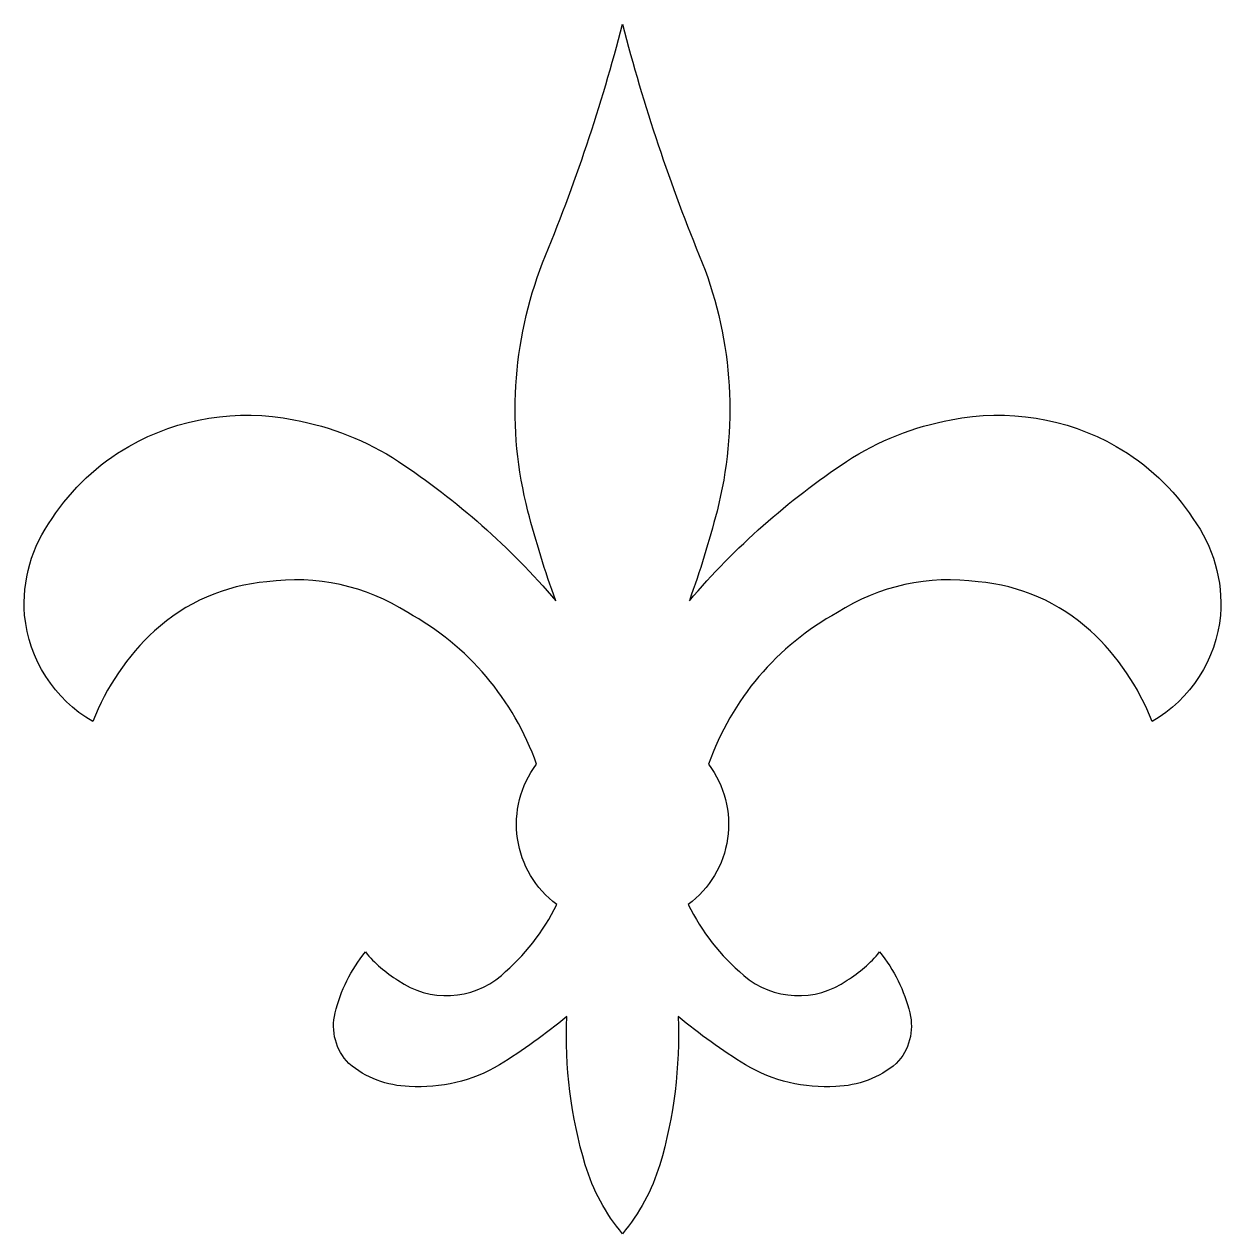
# Model space of a CAD drawing. Extents: x 24.8 to 34.8, y 3.1 to 13.2.
import ezdxf

# ---------------------------------------------------------------- set-up
doc = ezdxf.new("R2010")
doc.units = 0
doc.header["$MEASUREMENT"] = 0

msp = doc.modelspace()

# ---------------------------------------------------------------- linework, layer by layer
msp.add_lwpolyline([(29.798, 3.053, -0.098586), (29.487, 3.63, -0.082543), (29.333, 4.869, -0.033196), (28.77, 4.464, -0.15049), (28.016, 4.285, -0.17239), (27.511, 4.477, -0.259571), (27.397, 4.899, -0.111733), (27.65, 5.409, 0.084525), (27.922, 5.172, 0.34272), (28.786, 5.213, 0.103554), (29.249, 5.805, -0.415653), (29.08, 6.977, 0.18509), (28.003, 8.245, 0.17883), (26.827, 8.502, 0.165182), (25.887, 8.092, 0.114599), (25.372, 7.334, -0.242855), (24.802, 8.224, -0.179701), (25.032, 9.031, -0.118063), (25.673, 9.634, -0.18059), (27.051, 9.856, -0.09938), (27.926, 9.508, -0.070081), (29.24, 8.344, -0.022936), (29.008, 9.093, -0.15672), (29.131, 11.169, 0.035235), (29.798, 13.162, 0.035235), (30.465, 11.169, -0.15672), (30.588, 9.093, -0.022936), (30.357, 8.344, -0.070081), (31.671, 9.508, -0.09938), (32.545, 9.856, -0.18059), (33.924, 9.634, -0.118063), (34.565, 9.031, -0.179701), (34.795, 8.224, -0.242855), (34.224, 7.334, 0.114599), (33.709, 8.092, 0.165182), (32.77, 8.502, 0.17883), (31.594, 8.245, 0.18509), (30.517, 6.977, -0.415653), (30.348, 5.805, 0.103554), (30.811, 5.213, 0.34272), (31.675, 5.172, 0.084525), (31.947, 5.409, -0.111733), (32.199, 4.899, -0.259571), (32.086, 4.477, -0.17239), (31.581, 4.285, -0.15049), (30.827, 4.464, -0.033196), (30.263, 4.869, -0.082543), (30.11, 3.63, -0.098586)], format="xyb", close=True)

doc.saveas('drawing.dxf')
